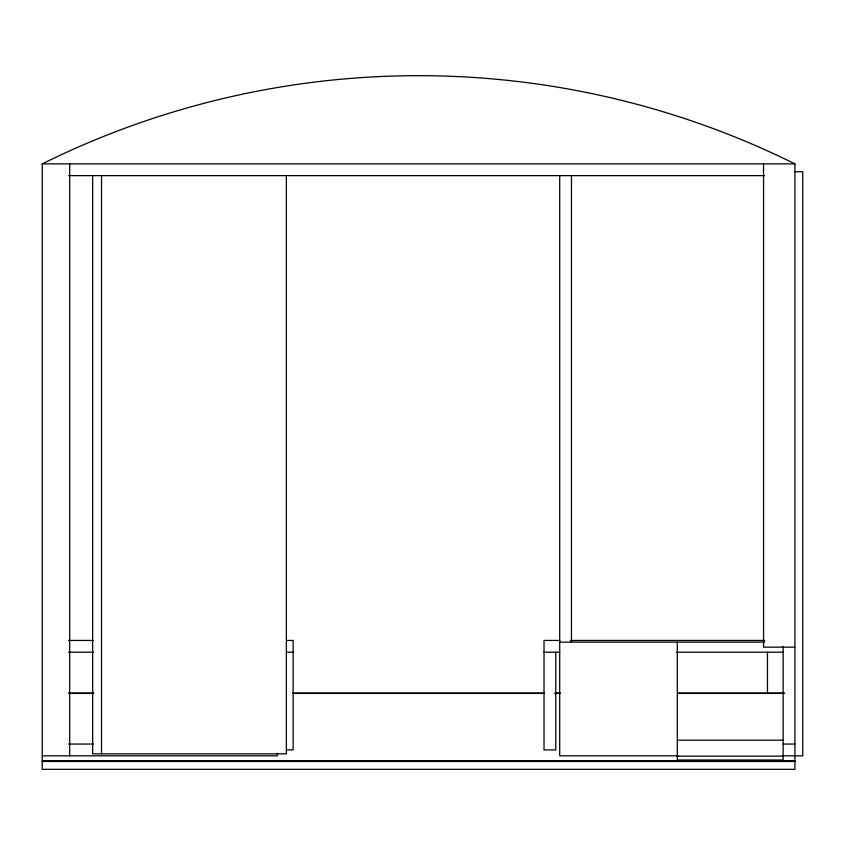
<?xml version="1.0" encoding="UTF-8"?>
<svg xmlns="http://www.w3.org/2000/svg" width="845" height="845" viewBox="0 0 845 845"><rect width="100%" height="100%" fill="white"/><g stroke="black" fill="none" stroke-linecap="round" stroke-linejoin="round"><path stroke-width="1.27" d="M42.25 163.877L794.913 163.877L794.913 769.33L42.25 769.33L42.25 163.877A846.943 846.943 0 0 1 794.913 163.877M794.913 171.715L802.75 171.715L802.75 755.81L783.083 755.81M68.614 175.633L764.588 175.633M68.519 640.447L93.478 640.447M286.571 640.447L293.141 640.447L293.141 749.927L286.603 749.927M559.781 640.447L544.022 640.447L544.022 749.927L555.788 749.927L555.788 652.203M570.29 640.447L764.746 640.447M559.707 642.126L764.746 642.126M794.913 647.164L763.553 647.164L763.553 163.877M68.519 652.203L93.478 652.203M286.571 652.203L293.141 652.203M544.022 652.203L559.781 652.203M676.644 652.203L783.146 652.203M68.614 693.09L93.658 693.09M292.697 693.09L544.465 693.09M555.007 693.09L560.277 693.09M677.595 693.09L784.361 693.09M68.614 693.418L93.658 693.418M292.697 693.418L544.465 693.418M555.007 693.418L560.277 693.418M677.595 693.418L784.361 693.418M677.31 740.188L783.146 740.188M68.529 744.044L93.499 744.044M783.083 744.044L794.913 744.044M42.25 755.81L277.456 755.81L277.456 753.191M677.965 755.81L559.707 755.81L559.707 175.633M677.31 756.138L783.146 756.138M42.25 760.701L794.913 760.701M42.25 761.493L794.913 761.493M783.146 646.457L783.146 759.993L677.31 759.993L677.31 642.126M767.471 652.15L767.471 693.016M571.463 175.633L571.463 642.496M286.349 175.633L286.349 753.846L92.654 753.846L92.654 175.633M101.548 175.633L101.548 753.846M69.691 163.877L69.691 755.81"/></g></svg>
